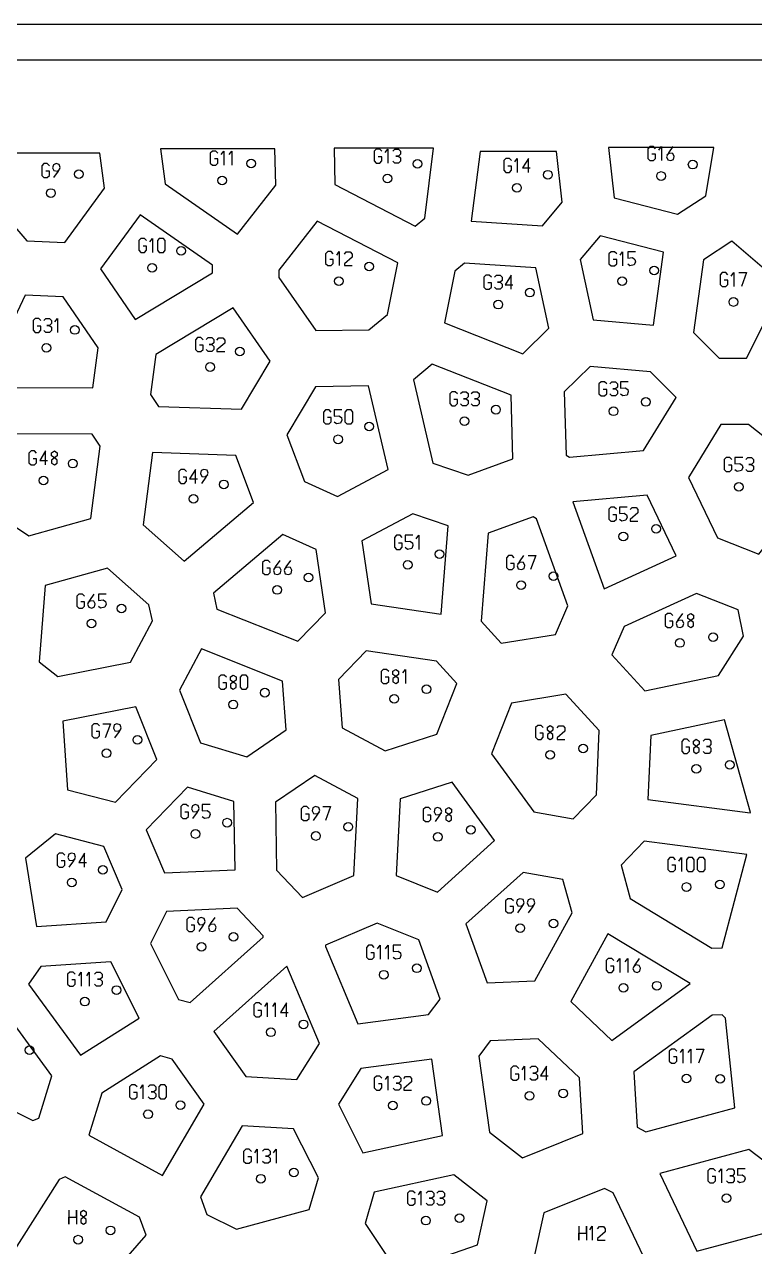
# Model space of a CAD drawing. Extents: x -13 to 2451, y -13 to 1232.
# Drawn here: x 1931.5 to 2192, y 795.8 to 1231.9 of the extents above; entities that cross this region are included whole.
import ezdxf

# ---------------------------------------------------------------- set-up
doc = ezdxf.new("R2010")
doc.units = 0
for name, color, linetype in [('BOARDCUT', 7, 'CONTINUOUS'), ('OUTLINES', 7, 'CONTINUOUS'), ('PINHOLES', 7, 'CONTINUOUS'), ('STOCK', 7, 'CONTINUOUS')]:
    doc.layers.add(name, color=color, linetype=linetype)

msp = doc.modelspace()

# ---------------------------------------------------------------- linework, layer by layer
at = {"layer": 'BOARDCUT'}
msp.add_lwpolyline([(0, 0), (2438.4, 0), (2438.4, 1219.2), (0, 1219.2)], close=True, dxfattribs=at)
at = {"layer": 'OUTLINES'}
for points in [[(2020.911, 1187.534), (1980.019, 1187.534), (1981.686, 1175), (2007.476, 1157.029), (2021.155, 1174.492), (2020.911, 1187.534)], [(2077.498, 1187.756), (2041.963, 1187.756), (2042.206, 1174.759), (2070.898, 1159.928), (2074.334, 1162.829), (2077.498, 1187.756)], [(2116.348, 1160.027), (2123.394, 1168.494), (2121.398, 1186.549), (2094.083, 1186.549), (2090.925, 1161.67), (2116.348, 1160.027)], [(2174.612, 1170.729), (2177.469, 1188.027), (2139.92, 1188.027), (2141.911, 1170.025), (2164.471, 1164.183), (2174.612, 1170.729)], [(1960.031, 1173.421), (1958.358, 1186.002), (1926.692, 1186.002), (1923.141, 1165.535), (1932.399, 1154.699), (1945.951, 1154.095), (1960.031, 1173.421)], [(1971.061, 1126.63), (1998.638, 1143.257), (1998.666, 1145.953), (1972.779, 1163.992), (1958.699, 1144.666), (1971.061, 1126.63)], [(2035.984, 1161.726), (2022.306, 1144.263), (2022.278, 1141.576), (2035.484, 1122.643), (2054.349, 1122.91), (2061.062, 1128.416), (2064.773, 1146.844), (2035.984, 1161.726)], [(2159.509, 1150.652), (2136.887, 1156.511), (2129.843, 1148.045), (2134.429, 1126.503), (2155.929, 1124.583), (2159.509, 1150.652)], [(2202.204, 1138.913), (2183.932, 1154.511), (2173.782, 1147.958), (2170.209, 1121.936), (2179.341, 1112.797), (2189.101, 1112.846), (2202.204, 1138.913)], [(2113.994, 1145.079), (2088.5, 1146.727), (2085.062, 1143.824), (2081.36, 1125.442), (2109.387, 1114.395), (2118.593, 1123.474), (2113.994, 1145.079)], [(1955.918, 1102.231), (1957.809, 1116.534), (1945.395, 1134.646), (1931.785, 1135.252), (1919.545, 1109.448), (1923.881, 1102.357), (1955.918, 1102.231)], [(2019.237, 1111.741), (2005.962, 1130.773), (1978.347, 1114.124), (1976.462, 1099.862), (1979.379, 1095.617), (2008.981, 1094.591), (2019.237, 1111.741)], [(2076.987, 1110.65), (2070.267, 1105.139), (2077.237, 1075.388), (2089.795, 1071.099), (2105.777, 1076.883), (2105.115, 1099.563), (2076.987, 1110.65)], [(2124.094, 1100.783), (2124.753, 1078.18), (2125.958, 1077.493), (2152.416, 1079.822), (2164.045, 1098.754), (2154.869, 1107.938), (2133.301, 1109.864), (2124.094, 1100.783)], [(2061.288, 1073.044), (2054.295, 1102.893), (2035.348, 1102.625), (2025.1, 1085.489), (2031.386, 1068.749), (2043.204, 1063.443), (2061.288, 1073.044)], [(2178.755, 1048.7), (2193.558, 1042.923), (2200.779, 1052.052), (2198.435, 1082.386), (2189.818, 1089.142), (2180.02, 1089.094), (2168.402, 1070.182), (2178.755, 1048.7)], [(1916.523, 1060.527), (1933.05, 1049.457), (1955.221, 1055.576), (1958.578, 1081.433), (1955.64, 1085.708), (1923.474, 1085.834), (1916.523, 1060.527)], [(1973.895, 1053.325), (1988.513, 1040.338), (2013.272, 1061.255), (2006.957, 1078.073), (1977.242, 1079.103), (1973.895, 1053.325)], [(2164.066, 1042.326), (2153.676, 1063.886), (2127.149, 1061.55), (2138.368, 1030.567), (2164.066, 1042.326)], [(2082.683, 1052.963), (2070.062, 1057.274), (2051.946, 1047.656), (2055.191, 1025.161), (2080.175, 1021.468), (2082.683, 1052.963)], [(2112.975, 1056.163), (2096.951, 1050.365), (2094.449, 1018.946), (2101.654, 1011.073), (2121.032, 1014.254), (2125.444, 1024.383), (2114.187, 1055.472), (2112.975, 1056.163)], [(1998.955, 1028.948), (2000.193, 1023.263), (2029.033, 1011.785), (2038.874, 1021.967), (2035.616, 1044.547), (2023.733, 1049.882), (1998.955, 1028.948)], [(1969.38, 1004.391), (1977.153, 1019.079), (1975.907, 1024.8), (1961.188, 1037.876), (1938.931, 1031.734), (1936.8, 1004.486), (1943.397, 999.245), (1969.38, 1004.391)], [(2186.134, 1023.034), (2171.258, 1028.839), (2145.526, 1017.066), (2141.123, 1006.958), (2152.913, 994.105), (2179.159, 999.599), (2188.066, 1013.66), (2186.134, 1023.034)], [(1994.662, 1009.053), (1986.898, 994.383), (1994.358, 975.594), (2010.847, 970.571), (2024.951, 980.151), (2023.641, 997.52), (1994.662, 1009.053)], [(2078.661, 978.649), (2085.805, 996.753), (2078.553, 1004.677), (2053.47, 1008.384), (2043.627, 998.2), (2044.931, 980.911), (2060.184, 972.758), (2078.661, 978.649)], [(2136.592, 979.992), (2124.731, 992.922), (2105.279, 989.728), (2098.153, 971.67), (2113.24, 950.938), (2127.321, 948.42), (2135.567, 957.006), (2136.592, 979.992)], [(1971.28, 988.446), (1945.204, 983.282), (1946.93, 958.803), (1964.023, 954.341), (1978.776, 969.565), (1971.28, 988.446)], [(2154.954, 978.201), (2153.933, 955.304), (2190.433, 950.582), (2190.511, 950.65), (2181.258, 983.707), (2154.954, 978.201)], [(2030.674, 920.377), (2049.052, 928.245), (2050.512, 955.743), (2035.165, 963.946), (2021.039, 954.351), (2021.491, 930.09), (2030.674, 920.377)], [(2006.682, 930.29), (2006.228, 954.64), (1989.653, 959.689), (1974.893, 944.459), (1981.467, 929.119), (2006.682, 930.29)], [(2099.282, 940.646), (2084.113, 961.491), (2065.583, 955.583), (2064.127, 928.175), (2078.838, 922.236), (2099.282, 940.646)], [(1942.636, 943.068), (1931.947, 934.343), (1935.804, 910.075), (1960.716, 911.722), (1966.432, 923.162), (1959.824, 938.581), (1942.636, 943.068)], [(2180.418, 902.444), (2189.252, 935.703), (2152.629, 940.44), (2144.387, 931.858), (2147.598, 919.992), (2176.768, 902.342), (2180.418, 902.444)], [(2123.655, 926.799), (2109.495, 929.332), (2089.047, 910.919), (2096.64, 889.951), (2113.592, 890.656), (2126.885, 914.86), (2123.655, 926.799)], [(2016.635, 906.253), (2016.726, 906.735), (2007.474, 916.519), (1982.166, 915.345), (1976.459, 903.922), (1986.495, 884.022), (1990.626, 882.881), (2016.635, 906.253)], [(2075.707, 878.611), (2079.833, 884.134), (2072.196, 905.225), (2057.396, 911.2), (2038.967, 903.31), (2038.878, 902.83), (2050.485, 875.308), (2075.707, 878.611)], [(2141.054, 869.398), (2168.977, 889.71), (2139.676, 907.438), (2126.404, 883.273), (2141.054, 869.398)], [(1962.343, 897.353), (1937.326, 895.699), (1932.977, 889.419), (1951.575, 864.048), (1972.437, 877.34), (1962.343, 897.353)], [(2036.746, 868.231), (2025.079, 895.895), (1999.056, 872.511), (2010.455, 856.531), (2028.691, 855.469), (2036.746, 868.231)], [(1934.504, 840.735), (1936.595, 841.65), (1941.282, 856.679), (1922.59, 882.178), (1907.436, 876.59), (1903.461, 856.347), (1934.504, 840.735)], [(2181.684, 877.334), (2180.491, 878.533), (2176.824, 878.431), (2148.895, 858.114), (2150.163, 838.363), (2153.245, 836.759), (2184.971, 845.321), (2181.684, 877.334)], [(2097.428, 836.678), (2109.216, 827.483), (2130.776, 836.151), (2129.501, 856.016), (2114.763, 869.975), (2097.737, 869.267), (2093.617, 863.752), (2097.428, 836.678)], [(1959.133, 850.525), (1954.461, 835.543), (1980.746, 821.222), (1995.677, 846.598), (1984.198, 862.692), (1980.035, 863.842), (1959.133, 850.525)], [(2052.307, 829.21), (2080.712, 835.424), (2076.881, 862.634), (2051.57, 859.319), (2043.527, 846.578), (2052.307, 829.21)], [(2033.143, 809.029), (2036.382, 820.297), (2027.539, 837.791), (2009.2, 838.858), (1994.29, 813.519), (1996.647, 807.233), (2007.211, 801.985), (2033.143, 809.029)], [(2199.031, 801.566), (2203.454, 820.223), (2189.952, 830.482), (2158.164, 821.904), (2171.375, 794.169), (2199.031, 801.566)], [(1972.552, 806.274), (1946.058, 820.709), (1943.957, 819.789), (1925.727, 791.132), (1954.146, 776.015), (1974.931, 799.929), (1972.552, 806.274)], [(2093.156, 796.462), (2096.646, 812.184), (2084.766, 821.451), (2056.28, 815.219), (2053.056, 804.001), (2064.709, 786.566), (2093.156, 796.462)], [(2141.561, 814.93), (2138.453, 816.547), (2116.84, 807.858), (2113.368, 792.221), (2124.262, 773.518), (2148.218, 771.628), (2154.855, 787.02), (2141.561, 814.93)]]:
    msp.add_lwpolyline(points, close=True, dxfattribs=at)
at = {"layer": 'PINHOLES'}
for centre in [(2012.39, 1182.25), (2071.783, 1182.186), (2169.928, 1181.889), (1950.909, 1178.479), (2002.03, 1176.194), (2061, 1176.922), (2118.303, 1178.281), (2158.64, 1177.818), (1940.981, 1171.739), (2107.244, 1173.622), (1987.391, 1151.147), (2054.52, 1145.506), (1977.047, 1145.064), (2156.173, 1144.084), (2043.696, 1140.324), (2144.791, 1140.28), (2111.799, 1136.203), (2184.446, 1132.861), (2100.588, 1131.923), (1949.501, 1122.874), (1939.334, 1116.499), (2008.386, 1115.191), (1997.735, 1109.664), (2099.754, 1094.44), (2141.726, 1093.851), (2153.25, 1097.199), (2088.472, 1090.35), (2054.5, 1088.438), (2043.411, 1083.851), (1948.735, 1075.196), (1938.343, 1069.196), (2002.681, 1067.774), (2186.398, 1066.889), (1991.831, 1062.647), (2156.864, 1051.939), (2145.19, 1049.158), (2079.633, 1042.896), (2068.249, 1039.102), (2032.864, 1034.538), (2120.276, 1035.023), (2021.709, 1030.115), (2108.703, 1031.848), (1966.172, 1023.458), (1955.42, 1018.13), (2165.383, 1011.187), (2177.201, 1013.268), (2017.258, 993.456), (2074.977, 994.657), (2006.041, 989.191), (2063.472, 991.246), (1971.811, 976.614), (1960.81, 971.82), (2119.106, 971.276), (2130.891, 973.534), (2183.152, 967.705), (2171.234, 966.306), (2003.802, 947.065), (2047.067, 945.61), (1992.502, 943.028), (2035.528, 942.313), (2079.034, 941.978), (2090.759, 944.532), (1959.488, 930.268), (1948.393, 925.696), (2167.687, 924.11), (2179.653, 925.014), (2120.306, 911.07), (2006.121, 906.332), (2108.421, 909.412), (1994.674, 902.729), (2059.705, 892.815), (2071.484, 895.111), (2145.212, 888.14), (2157.188, 888.898), (1964.336, 887.338), (1953.07, 883.206), (2031.124, 875.095), (2019.46, 872.278), (1933.356, 865.873), (2167.726, 855.757), (2179.725, 855.634), (2111.754, 849.628), (2123.724, 850.474), (1987.146, 846.297), (2062.979, 846.145), (2074.87, 847.756), (1975.606, 843.007), (2015.881, 820.02), (2027.668, 822.271), (2181.981, 813.059), (2086.745, 805.938), (1962.2, 801.594), (2074.777, 805.062), (1950.67, 798.267)]:
    msp.add_circle(centre, 1.55, dxfattribs=at)
at = {"layer": 'STOCK'}
msp.add_lwpolyline([(-12.7, -12.7), (2451.1, -12.7), (2451.1, 1231.9), (-12.7, 1231.9)], close=True, dxfattribs=at)
at = {"layer": 'TEXT'}
for points in [[(2000.555, 1185.944), (1999.805, 1186.694), (1998.555, 1186.694), (1997.805, 1185.944), (1997.805, 1182.444), (1998.555, 1181.694), (1999.805, 1181.694), (2000.555, 1182.444), (2000.555, 1183.944), (1999.305, 1183.944)], [(2001.755, 1185.444), (2002.655, 1186.694), (2002.655, 1181.694)], [(2004.605, 1185.444), (2005.505, 1186.694), (2005.505, 1181.694)], [(2059.025, 1186.672), (2058.275, 1187.422), (2057.025, 1187.422), (2056.275, 1186.672), (2056.275, 1183.172), (2057.025, 1182.422), (2058.275, 1182.422), (2059.025, 1183.172), (2059.025, 1184.672), (2057.775, 1184.672)], [(2060.225, 1186.172), (2061.125, 1187.422), (2061.125, 1182.422)], [(2062.975, 1186.722), (2063.675, 1187.422), (2065.025, 1187.422), (2065.725, 1186.722), (2065.725, 1185.572), (2065.025, 1184.922), (2064.075, 1184.922), (2065.025, 1184.922), (2065.725, 1184.272), (2065.725, 1183.122), (2065.025, 1182.422), (2063.675, 1182.422), (2062.975, 1183.122)], [(2156.665, 1187.568), (2155.915, 1188.318), (2154.665, 1188.318), (2153.915, 1187.568), (2153.915, 1184.068), (2154.665, 1183.318), (2155.915, 1183.318), (2156.665, 1184.068), (2156.665, 1185.568), (2155.415, 1185.568)], [(2157.865, 1187.068), (2158.765, 1188.318), (2158.765, 1183.318)], [(2162.865, 1188.318), (2161.265, 1186.068), (2160.615, 1184.718), (2161.015, 1183.618), (2162.115, 1183.318), (2163.065, 1183.718), (2163.365, 1184.818), (2162.865, 1185.818), (2161.615, 1185.968), (2160.765, 1185.218)], [(1940.431, 1181.489), (1939.681, 1182.239), (1938.431, 1182.239), (1937.681, 1181.489), (1937.681, 1177.989), (1938.431, 1177.239), (1939.681, 1177.239), (1940.431, 1177.989), (1940.431, 1179.489), (1939.181, 1179.489)], [(1942.031, 1177.239), (1943.631, 1179.489), (1944.281, 1180.839), (1943.881, 1181.939), (1942.781, 1182.239), (1941.831, 1181.839), (1941.531, 1180.739), (1942.031, 1179.739), (1943.281, 1179.589), (1944.131, 1180.339)], [(2105.269, 1183.372), (2104.519, 1184.122), (2103.269, 1184.122), (2102.519, 1183.372), (2102.519, 1179.872), (2103.269, 1179.122), (2104.519, 1179.122), (2105.269, 1179.872), (2105.269, 1181.372), (2104.019, 1181.372)], [(2106.469, 1182.872), (2107.369, 1184.122), (2107.369, 1179.122)], [(2111.319, 1179.122), (2111.319, 1184.122), (2109.219, 1180.722), (2111.969, 1180.722)], [(1975.072, 1154.814), (1974.322, 1155.564), (1973.072, 1155.564), (1972.322, 1154.814), (1972.322, 1151.314), (1973.072, 1150.564), (1974.322, 1150.564), (1975.072, 1151.314), (1975.072, 1152.814), (1973.822, 1152.814)], [(1976.272, 1154.314), (1977.172, 1155.564), (1977.172, 1150.564)], [(2041.721, 1150.074), (2040.971, 1150.824), (2039.721, 1150.824), (2038.971, 1150.074), (2038.971, 1146.574), (2039.721, 1145.824), (2040.971, 1145.824), (2041.721, 1146.574), (2041.721, 1148.074), (2040.471, 1148.074)], [(2042.921, 1149.574), (2043.821, 1150.824), (2043.821, 1145.824)], [(2045.671, 1149.924), (2046.321, 1150.724), (2047.771, 1150.724), (2048.421, 1149.924), (2048.421, 1148.824), (2045.671, 1146.424), (2045.671, 1145.824), (2048.421, 1145.824)], [(2142.816, 1150.03), (2142.066, 1150.78), (2140.816, 1150.78), (2140.066, 1150.03), (2140.066, 1146.53), (2140.816, 1145.78), (2142.066, 1145.78), (2142.816, 1146.53), (2142.816, 1148.03), (2141.566, 1148.03)], [(2144.016, 1149.53), (2144.916, 1150.78), (2144.916, 1145.78)], [(2149.516, 1150.78), (2146.766, 1150.78), (2146.766, 1148.53), (2148.466, 1148.68), (2149.316, 1148.08), (2149.516, 1147.18), (2149.066, 1146.08), (2147.566, 1145.78), (2146.766, 1146.38)], [(2182.471, 1142.611), (2181.721, 1143.361), (2180.471, 1143.361), (2179.721, 1142.611), (2179.721, 1139.111), (2180.471, 1138.361), (2181.721, 1138.361), (2182.471, 1139.111), (2182.471, 1140.611), (2181.221, 1140.611)], [(2183.671, 1142.111), (2184.571, 1143.361), (2184.571, 1138.361)], [(2186.421, 1143.361), (2189.171, 1143.361), (2187.321, 1138.361)], [(2098.113, 1141.673), (2097.363, 1142.423), (2096.113, 1142.423), (2095.363, 1141.673), (2095.363, 1138.173), (2096.113, 1137.423), (2097.363, 1137.423), (2098.113, 1138.173), (2098.113, 1139.673), (2096.863, 1139.673)], [(2099.213, 1141.723), (2099.913, 1142.423), (2101.263, 1142.423), (2101.963, 1141.723), (2101.963, 1140.573), (2101.263, 1139.923), (2100.313, 1139.923), (2101.263, 1139.923), (2101.963, 1139.273), (2101.963, 1138.123), (2101.263, 1137.423), (2099.913, 1137.423), (2099.213, 1138.123)], [(2105.163, 1137.423), (2105.163, 1142.423), (2103.063, 1139.023), (2105.813, 1139.023)], [(1937.359, 1126.249), (1936.609, 1126.999), (1935.359, 1126.999), (1934.609, 1126.249), (1934.609, 1122.749), (1935.359, 1121.999), (1936.609, 1121.999), (1937.359, 1122.749), (1937.359, 1124.249), (1936.109, 1124.249)], [(1938.459, 1126.299), (1939.159, 1126.999), (1940.509, 1126.999), (1941.209, 1126.299), (1941.209, 1125.149), (1940.509, 1124.499), (1939.559, 1124.499), (1940.509, 1124.499), (1941.209, 1123.849), (1941.209, 1122.699), (1940.509, 1121.999), (1939.159, 1121.999), (1938.459, 1122.699)], [(1942.409, 1125.749), (1943.309, 1126.999), (1943.309, 1121.999)], [(1995.26, 1119.414), (1994.51, 1120.164), (1993.26, 1120.164), (1992.51, 1119.414), (1992.51, 1115.914), (1993.26, 1115.164), (1994.51, 1115.164), (1995.26, 1115.914), (1995.26, 1117.414), (1994.01, 1117.414)], [(1996.36, 1119.464), (1997.06, 1120.164), (1998.41, 1120.164), (1999.11, 1119.464), (1999.11, 1118.314), (1998.41, 1117.664), (1997.46, 1117.664), (1998.41, 1117.664), (1999.11, 1117.014), (1999.11, 1115.864), (1998.41, 1115.164), (1997.06, 1115.164), (1996.36, 1115.864)], [(2000.21, 1119.264), (2000.86, 1120.064), (2002.31, 1120.064), (2002.96, 1119.264), (2002.96, 1118.164), (2000.21, 1115.764), (2000.21, 1115.164), (2002.96, 1115.164)], [(2139.251, 1103.601), (2138.501, 1104.351), (2137.251, 1104.351), (2136.501, 1103.601), (2136.501, 1100.101), (2137.251, 1099.351), (2138.501, 1099.351), (2139.251, 1100.101), (2139.251, 1101.601), (2138.001, 1101.601)], [(2140.351, 1103.651), (2141.051, 1104.351), (2142.401, 1104.351), (2143.101, 1103.651), (2143.101, 1102.501), (2142.401, 1101.851), (2141.451, 1101.851), (2142.401, 1101.851), (2143.101, 1101.201), (2143.101, 1100.051), (2142.401, 1099.351), (2141.051, 1099.351), (2140.351, 1100.051)], [(2146.951, 1104.351), (2144.201, 1104.351), (2144.201, 1102.101), (2145.901, 1102.251), (2146.751, 1101.651), (2146.951, 1100.751), (2146.501, 1099.651), (2145.001, 1099.351), (2144.201, 1099.951)], [(2085.997, 1100.1), (2085.247, 1100.85), (2083.997, 1100.85), (2083.247, 1100.1), (2083.247, 1096.6), (2083.997, 1095.85), (2085.247, 1095.85), (2085.997, 1096.6), (2085.997, 1098.1), (2084.747, 1098.1)], [(2087.097, 1100.15), (2087.797, 1100.85), (2089.147, 1100.85), (2089.847, 1100.15), (2089.847, 1099), (2089.147, 1098.35), (2088.197, 1098.35), (2089.147, 1098.35), (2089.847, 1097.7), (2089.847, 1096.55), (2089.147, 1095.85), (2087.797, 1095.85), (2087.097, 1096.55)], [(2090.947, 1100.15), (2091.647, 1100.85), (2092.997, 1100.85), (2093.697, 1100.15), (2093.697, 1099), (2092.997, 1098.35), (2092.047, 1098.35), (2092.997, 1098.35), (2093.697, 1097.7), (2093.697, 1096.55), (2092.997, 1095.85), (2091.647, 1095.85), (2090.947, 1096.55)], [(2040.936, 1093.601), (2040.186, 1094.351), (2038.936, 1094.351), (2038.186, 1093.601), (2038.186, 1090.101), (2038.936, 1089.351), (2040.186, 1089.351), (2040.936, 1090.101), (2040.936, 1091.601), (2039.686, 1091.601)], [(2044.786, 1094.351), (2042.036, 1094.351), (2042.036, 1092.101), (2043.736, 1092.251), (2044.586, 1091.651), (2044.786, 1090.751), (2044.336, 1089.651), (2042.836, 1089.351), (2042.036, 1089.951)], [(1935.868, 1078.946), (1935.118, 1079.696), (1933.868, 1079.696), (1933.118, 1078.946), (1933.118, 1075.446), (1933.868, 1074.696), (1935.118, 1074.696), (1935.868, 1075.446), (1935.868, 1076.946), (1934.618, 1076.946)], [(1939.068, 1074.696), (1939.068, 1079.696), (1936.968, 1076.296), (1939.718, 1076.296)], [(2183.923, 1076.639), (2183.173, 1077.389), (2181.923, 1077.389), (2181.173, 1076.639), (2181.173, 1073.139), (2181.923, 1072.389), (2183.173, 1072.389), (2183.923, 1073.139), (2183.923, 1074.639), (2182.673, 1074.639)], [(2187.773, 1077.389), (2185.023, 1077.389), (2185.023, 1075.139), (2186.723, 1075.289), (2187.573, 1074.689), (2187.773, 1073.789), (2187.323, 1072.689), (2185.823, 1072.389), (2185.023, 1072.989)], [(2188.873, 1076.689), (2189.573, 1077.389), (2190.923, 1077.389), (2191.623, 1076.689), (2191.623, 1075.539), (2190.923, 1074.889), (2189.973, 1074.889), (2190.923, 1074.889), (2191.623, 1074.239), (2191.623, 1073.089), (2190.923, 1072.389), (2189.573, 1072.389), (2188.873, 1073.089)], [(1989.356, 1072.397), (1988.606, 1073.147), (1987.356, 1073.147), (1986.606, 1072.397), (1986.606, 1068.897), (1987.356, 1068.147), (1988.606, 1068.147), (1989.356, 1068.897), (1989.356, 1070.397), (1988.106, 1070.397)], [(1992.556, 1068.147), (1992.556, 1073.147), (1990.456, 1069.747), (1993.206, 1069.747)], [(1994.806, 1068.147), (1996.406, 1070.397), (1997.056, 1071.747), (1996.656, 1072.847), (1995.556, 1073.147), (1994.606, 1072.747), (1994.306, 1071.647), (1994.806, 1070.647), (1996.056, 1070.497), (1996.906, 1071.247)], [(2142.715, 1058.908), (2141.965, 1059.658), (2140.715, 1059.658), (2139.965, 1058.908), (2139.965, 1055.408), (2140.715, 1054.658), (2141.965, 1054.658), (2142.715, 1055.408), (2142.715, 1056.908), (2141.465, 1056.908)], [(2146.565, 1059.658), (2143.815, 1059.658), (2143.815, 1057.408), (2145.515, 1057.558), (2146.365, 1056.958), (2146.565, 1056.058), (2146.115, 1054.958), (2144.615, 1054.658), (2143.815, 1055.258)], [(2147.665, 1058.758), (2148.315, 1059.558), (2149.765, 1059.558), (2150.415, 1058.758), (2150.415, 1057.658), (2147.665, 1055.258), (2147.665, 1054.658), (2150.415, 1054.658)], [(2066.274, 1048.852), (2065.524, 1049.602), (2064.274, 1049.602), (2063.524, 1048.852), (2063.524, 1045.352), (2064.274, 1044.602), (2065.524, 1044.602), (2066.274, 1045.352), (2066.274, 1046.852), (2065.024, 1046.852)], [(2070.124, 1049.602), (2067.374, 1049.602), (2067.374, 1047.352), (2069.074, 1047.502), (2069.924, 1046.902), (2070.124, 1046.002), (2069.674, 1044.902), (2068.174, 1044.602), (2067.374, 1045.202)], [(2071.324, 1048.352), (2072.224, 1049.602), (2072.224, 1044.602)], [(2106.228, 1041.598), (2105.478, 1042.348), (2104.228, 1042.348), (2103.478, 1041.598), (2103.478, 1038.098), (2104.228, 1037.348), (2105.478, 1037.348), (2106.228, 1038.098), (2106.228, 1039.598), (2104.978, 1039.598)], [(2109.578, 1042.348), (2107.978, 1040.098), (2107.328, 1038.748), (2107.728, 1037.648), (2108.828, 1037.348), (2109.778, 1037.748), (2110.078, 1038.848), (2109.578, 1039.848), (2108.328, 1039.998), (2107.478, 1039.248)], [(2111.178, 1042.348), (2113.928, 1042.348), (2112.078, 1037.348)], [(2019.234, 1039.865), (2018.484, 1040.615), (2017.234, 1040.615), (2016.484, 1039.865), (2016.484, 1036.365), (2017.234, 1035.615), (2018.484, 1035.615), (2019.234, 1036.365), (2019.234, 1037.865), (2017.984, 1037.865)], [(2022.584, 1040.615), (2020.984, 1038.365), (2020.334, 1037.015), (2020.734, 1035.915), (2021.834, 1035.615), (2022.784, 1036.015), (2023.084, 1037.115), (2022.584, 1038.115), (2021.334, 1038.265), (2020.484, 1037.515)], [(2026.434, 1040.615), (2024.834, 1038.365), (2024.184, 1037.015), (2024.584, 1035.915), (2025.684, 1035.615), (2026.634, 1036.015), (2026.934, 1037.115), (2026.434, 1038.115), (2025.184, 1038.265), (2024.334, 1037.515)], [(1952.945, 1027.88), (1952.195, 1028.63), (1950.945, 1028.63), (1950.195, 1027.88), (1950.195, 1024.38), (1950.945, 1023.63), (1952.195, 1023.63), (1952.945, 1024.38), (1952.945, 1025.88), (1951.695, 1025.88)], [(1956.295, 1028.63), (1954.695, 1026.38), (1954.045, 1025.03), (1954.445, 1023.93), (1955.545, 1023.63), (1956.495, 1024.03), (1956.795, 1025.13), (1956.295, 1026.13), (1955.045, 1026.28), (1954.195, 1025.53)], [(1960.645, 1028.63), (1957.895, 1028.63), (1957.895, 1026.38), (1959.595, 1026.53), (1960.445, 1025.93), (1960.645, 1025.03), (1960.195, 1023.93), (1958.695, 1023.63), (1957.895, 1024.23)], [(2162.908, 1020.937), (2162.158, 1021.687), (2160.908, 1021.687), (2160.158, 1020.937), (2160.158, 1017.437), (2160.908, 1016.687), (2162.158, 1016.687), (2162.908, 1017.437), (2162.908, 1018.937), (2161.658, 1018.937)], [(2166.258, 1021.687), (2164.658, 1019.437), (2164.008, 1018.087), (2164.408, 1016.987), (2165.508, 1016.687), (2166.458, 1017.087), (2166.758, 1018.187), (2166.258, 1019.187), (2165.008, 1019.337), (2164.158, 1018.587)], [(2003.566, 998.941), (2002.816, 999.691), (2001.566, 999.691), (2000.816, 998.941), (2000.816, 995.441), (2001.566, 994.691), (2002.816, 994.691), (2003.566, 995.441), (2003.566, 996.941), (2002.316, 996.941)], [(2061.497, 1000.996), (2060.747, 1001.746), (2059.497, 1001.746), (2058.747, 1000.996), (2058.747, 997.496), (2059.497, 996.746), (2060.747, 996.746), (2061.497, 997.496), (2061.497, 998.996), (2060.247, 998.996)], [(2066.547, 1000.496), (2067.447, 1001.746), (2067.447, 996.746)], [(1958.335, 981.57), (1957.585, 982.32), (1956.335, 982.32), (1955.585, 981.57), (1955.585, 978.07), (1956.335, 977.32), (1957.585, 977.32), (1958.335, 978.07), (1958.335, 979.57), (1957.085, 979.57)], [(1959.435, 982.32), (1962.185, 982.32), (1960.335, 977.32)], [(1963.785, 977.32), (1965.385, 979.57), (1966.035, 980.92), (1965.635, 982.02), (1964.535, 982.32), (1963.585, 981.92), (1963.285, 980.82), (1963.785, 979.82), (1965.035, 979.67), (1965.885, 980.42)], [(2116.631, 981.026), (2115.881, 981.776), (2114.631, 981.776), (2113.881, 981.026), (2113.881, 977.526), (2114.631, 976.776), (2115.881, 976.776), (2116.631, 977.526), (2116.631, 979.026), (2115.381, 979.026)], [(2121.581, 980.876), (2122.231, 981.676), (2123.681, 981.676), (2124.331, 980.876), (2124.331, 979.776), (2121.581, 977.376), (2121.581, 976.776), (2124.331, 976.776)], [(2168.759, 976.056), (2168.009, 976.806), (2166.759, 976.806), (2166.009, 976.056), (2166.009, 972.556), (2166.759, 971.806), (2168.009, 971.806), (2168.759, 972.556), (2168.759, 974.056), (2167.509, 974.056)], [(2173.709, 976.106), (2174.409, 976.806), (2175.759, 976.806), (2176.459, 976.106), (2176.459, 974.956), (2175.759, 974.306), (2174.809, 974.306), (2175.759, 974.306), (2176.459, 973.656), (2176.459, 972.506), (2175.759, 971.806), (2174.409, 971.806), (2173.709, 972.506)], [(1990.027, 952.778), (1989.277, 953.528), (1988.027, 953.528), (1987.277, 952.778), (1987.277, 949.278), (1988.027, 948.528), (1989.277, 948.528), (1990.027, 949.278), (1990.027, 950.778), (1988.777, 950.778)], [(1991.627, 948.528), (1993.227, 950.778), (1993.877, 952.128), (1993.477, 953.228), (1992.377, 953.528), (1991.427, 953.128), (1991.127, 952.028), (1991.627, 951.028), (1992.877, 950.878), (1993.727, 951.628)], [(1997.727, 953.528), (1994.977, 953.528), (1994.977, 951.278), (1996.677, 951.428), (1997.527, 950.828), (1997.727, 949.928), (1997.277, 948.828), (1995.777, 948.528), (1994.977, 949.128)], [(2033.053, 952.063), (2032.303, 952.813), (2031.053, 952.813), (2030.303, 952.063), (2030.303, 948.563), (2031.053, 947.813), (2032.303, 947.813), (2033.053, 948.563), (2033.053, 950.063), (2031.803, 950.063)], [(2034.653, 947.813), (2036.253, 950.063), (2036.903, 951.413), (2036.503, 952.513), (2035.403, 952.813), (2034.453, 952.413), (2034.153, 951.313), (2034.653, 950.313), (2035.903, 950.163), (2036.753, 950.913)], [(2038.003, 952.813), (2040.753, 952.813), (2038.903, 947.813)], [(2076.559, 951.728), (2075.809, 952.478), (2074.559, 952.478), (2073.809, 951.728), (2073.809, 948.228), (2074.559, 947.478), (2075.809, 947.478), (2076.559, 948.228), (2076.559, 949.728), (2075.309, 949.728)], [(2078.159, 947.478), (2079.759, 949.728), (2080.409, 951.078), (2080.009, 952.178), (2078.909, 952.478), (2077.959, 952.078), (2077.659, 950.978), (2078.159, 949.978), (2079.409, 949.828), (2080.259, 950.578)], [(1945.918, 935.446), (1945.168, 936.196), (1943.918, 936.196), (1943.168, 935.446), (1943.168, 931.946), (1943.918, 931.196), (1945.168, 931.196), (1945.918, 931.946), (1945.918, 933.446), (1944.668, 933.446)], [(1947.518, 931.196), (1949.118, 933.446), (1949.768, 934.796), (1949.368, 935.896), (1948.268, 936.196), (1947.318, 935.796), (1947.018, 934.696), (1947.518, 933.696), (1948.768, 933.546), (1949.618, 934.296)], [(1952.968, 931.196), (1952.968, 936.196), (1950.868, 932.796), (1953.618, 932.796)], [(2163.787, 933.86), (2163.037, 934.61), (2161.787, 934.61), (2161.037, 933.86), (2161.037, 930.36), (2161.787, 929.61), (2163.037, 929.61), (2163.787, 930.36), (2163.787, 931.86), (2162.537, 931.86)], [(2164.987, 933.36), (2165.887, 934.61), (2165.887, 929.61)], [(2105.946, 919.162), (2105.196, 919.912), (2103.946, 919.912), (2103.196, 919.162), (2103.196, 915.662), (2103.946, 914.912), (2105.196, 914.912), (2105.946, 915.662), (2105.946, 917.162), (2104.696, 917.162)], [(2107.546, 914.912), (2109.146, 917.162), (2109.796, 918.512), (2109.396, 919.612), (2108.296, 919.912), (2107.346, 919.512), (2107.046, 918.412), (2107.546, 917.412), (2108.796, 917.262), (2109.646, 918.012)], [(2111.396, 914.912), (2112.996, 917.162), (2113.646, 918.512), (2113.246, 919.612), (2112.146, 919.912), (2111.196, 919.512), (2110.896, 918.412), (2111.396, 917.412), (2112.646, 917.262), (2113.496, 918.012)], [(1992.199, 912.479), (1991.449, 913.229), (1990.199, 913.229), (1989.449, 912.479), (1989.449, 908.979), (1990.199, 908.229), (1991.449, 908.229), (1992.199, 908.979), (1992.199, 910.479), (1990.949, 910.479)], [(1993.799, 908.229), (1995.399, 910.479), (1996.049, 911.829), (1995.649, 912.929), (1994.549, 913.229), (1993.599, 912.829), (1993.299, 911.729), (1993.799, 910.729), (1995.049, 910.579), (1995.899, 911.329)], [(1999.399, 913.229), (1997.799, 910.979), (1997.149, 909.629), (1997.549, 908.529), (1998.649, 908.229), (1999.599, 908.629), (1999.899, 909.729), (1999.399, 910.729), (1998.149, 910.879), (1997.299, 910.129)], [(2056.305, 902.565), (2055.555, 903.315), (2054.305, 903.315), (2053.555, 902.565), (2053.555, 899.065), (2054.305, 898.315), (2055.555, 898.315), (2056.305, 899.065), (2056.305, 900.565), (2055.055, 900.565)], [(2057.505, 902.065), (2058.405, 903.315), (2058.405, 898.315)], [(2060.355, 902.065), (2061.255, 903.315), (2061.255, 898.315)], [(2065.855, 903.315), (2063.105, 903.315), (2063.105, 901.065), (2064.805, 901.215), (2065.655, 900.615), (2065.855, 899.715), (2065.405, 898.615), (2063.905, 898.315), (2063.105, 898.915)], [(2141.812, 897.89), (2141.062, 898.64), (2139.812, 898.64), (2139.062, 897.89), (2139.062, 894.39), (2139.812, 893.64), (2141.062, 893.64), (2141.812, 894.39), (2141.812, 895.89), (2140.562, 895.89)], [(2143.012, 897.39), (2143.912, 898.64), (2143.912, 893.64)], [(2145.862, 897.39), (2146.762, 898.64), (2146.762, 893.64)], [(2150.862, 898.64), (2149.262, 896.39), (2148.612, 895.04), (2149.012, 893.94), (2150.112, 893.64), (2151.062, 894.04), (2151.362, 895.14), (2150.862, 896.14), (2149.612, 896.29), (2148.762, 895.54)], [(1949.67, 892.956), (1948.92, 893.706), (1947.67, 893.706), (1946.92, 892.956), (1946.92, 889.456), (1947.67, 888.706), (1948.92, 888.706), (1949.67, 889.456), (1949.67, 890.956), (1948.42, 890.956)], [(1950.87, 892.456), (1951.77, 893.706), (1951.77, 888.706)], [(1953.72, 892.456), (1954.62, 893.706), (1954.62, 888.706)], [(1956.47, 893.006), (1957.17, 893.706), (1958.52, 893.706), (1959.22, 893.006), (1959.22, 891.856), (1958.52, 891.206), (1957.57, 891.206), (1958.52, 891.206), (1959.22, 890.556), (1959.22, 889.406), (1958.52, 888.706), (1957.17, 888.706), (1956.47, 889.406)], [(2016.06, 882.028), (2015.31, 882.778), (2014.06, 882.778), (2013.31, 882.028), (2013.31, 878.528), (2014.06, 877.778), (2015.31, 877.778), (2016.06, 878.528), (2016.06, 880.028), (2014.81, 880.028)], [(2017.26, 881.528), (2018.16, 882.778), (2018.16, 877.778)], [(2020.11, 881.528), (2021.01, 882.778), (2021.01, 877.778)], [(2024.96, 877.778), (2024.96, 882.778), (2022.86, 879.378), (2025.61, 879.378)], [(2164.326, 865.507), (2163.576, 866.257), (2162.326, 866.257), (2161.576, 865.507), (2161.576, 862.007), (2162.326, 861.257), (2163.576, 861.257), (2164.326, 862.007), (2164.326, 863.507), (2163.076, 863.507)], [(2165.526, 865.007), (2166.426, 866.257), (2166.426, 861.257)], [(2168.376, 865.007), (2169.276, 866.257), (2169.276, 861.257)], [(2171.126, 866.257), (2173.876, 866.257), (2172.026, 861.257)], [(2107.854, 859.378), (2107.104, 860.128), (2105.854, 860.128), (2105.104, 859.378), (2105.104, 855.878), (2105.854, 855.128), (2107.104, 855.128), (2107.854, 855.878), (2107.854, 857.378), (2106.604, 857.378)], [(2109.054, 858.878), (2109.954, 860.128), (2109.954, 855.128)], [(2111.804, 859.428), (2112.504, 860.128), (2113.854, 860.128), (2114.554, 859.428), (2114.554, 858.278), (2113.854, 857.628), (2112.904, 857.628), (2113.854, 857.628), (2114.554, 856.978), (2114.554, 855.828), (2113.854, 855.128), (2112.504, 855.128), (2111.804, 855.828)], [(2117.754, 855.128), (2117.754, 860.128), (2115.654, 856.728), (2118.404, 856.728)], [(2059.079, 855.895), (2058.329, 856.645), (2057.079, 856.645), (2056.329, 855.895), (2056.329, 852.395), (2057.079, 851.645), (2058.329, 851.645), (2059.079, 852.395), (2059.079, 853.895), (2057.829, 853.895)], [(2060.279, 855.395), (2061.179, 856.645), (2061.179, 851.645)], [(2063.029, 855.945), (2063.729, 856.645), (2065.079, 856.645), (2065.779, 855.945), (2065.779, 854.795), (2065.079, 854.145), (2064.129, 854.145), (2065.079, 854.145), (2065.779, 853.495), (2065.779, 852.345), (2065.079, 851.645), (2063.729, 851.645), (2063.029, 852.345)], [(2066.879, 855.745), (2067.529, 856.545), (2068.979, 856.545), (2069.629, 855.745), (2069.629, 854.645), (2066.879, 852.245), (2066.879, 851.645), (2069.629, 851.645)], [(1971.706, 852.757), (1970.956, 853.507), (1969.706, 853.507), (1968.956, 852.757), (1968.956, 849.257), (1969.706, 848.507), (1970.956, 848.507), (1971.706, 849.257), (1971.706, 850.757), (1970.456, 850.757)], [(1972.906, 852.257), (1973.806, 853.507), (1973.806, 848.507)], [(1975.656, 852.807), (1976.356, 853.507), (1977.706, 853.507), (1978.406, 852.807), (1978.406, 851.657), (1977.706, 851.007), (1976.756, 851.007), (1977.706, 851.007), (1978.406, 850.357), (1978.406, 849.207), (1977.706, 848.507), (1976.356, 848.507), (1975.656, 849.207)], [(2012.481, 829.77), (2011.731, 830.52), (2010.481, 830.52), (2009.731, 829.77), (2009.731, 826.27), (2010.481, 825.52), (2011.731, 825.52), (2012.481, 826.27), (2012.481, 827.77), (2011.231, 827.77)], [(2013.681, 829.27), (2014.581, 830.52), (2014.581, 825.52)], [(2016.431, 829.82), (2017.131, 830.52), (2018.481, 830.52), (2019.181, 829.82), (2019.181, 828.67), (2018.481, 828.02), (2017.531, 828.02), (2018.481, 828.02), (2019.181, 827.37), (2019.181, 826.22), (2018.481, 825.52), (2017.131, 825.52), (2016.431, 826.22)], [(2020.381, 829.27), (2021.281, 830.52), (2021.281, 825.52)], [(2178.081, 822.809), (2177.331, 823.559), (2176.081, 823.559), (2175.331, 822.809), (2175.331, 819.309), (2176.081, 818.559), (2177.331, 818.559), (2178.081, 819.309), (2178.081, 820.809), (2176.831, 820.809)], [(2179.281, 822.309), (2180.181, 823.559), (2180.181, 818.559)], [(2182.031, 822.859), (2182.731, 823.559), (2184.081, 823.559), (2184.781, 822.859), (2184.781, 821.709), (2184.081, 821.059), (2183.131, 821.059), (2184.081, 821.059), (2184.781, 820.409), (2184.781, 819.259), (2184.081, 818.559), (2182.731, 818.559), (2182.031, 819.259)], [(2188.631, 823.559), (2185.881, 823.559), (2185.881, 821.309), (2187.581, 821.459), (2188.431, 820.859), (2188.631, 819.959), (2188.181, 818.859), (2186.681, 818.559), (2185.881, 819.159)], [(2070.877, 814.812), (2070.127, 815.562), (2068.877, 815.562), (2068.127, 814.812), (2068.127, 811.312), (2068.877, 810.562), (2070.127, 810.562), (2070.877, 811.312), (2070.877, 812.812), (2069.627, 812.812)], [(2072.077, 814.312), (2072.977, 815.562), (2072.977, 810.562)], [(2074.827, 814.862), (2075.527, 815.562), (2076.877, 815.562), (2077.577, 814.862), (2077.577, 813.712), (2076.877, 813.062), (2075.927, 813.062), (2076.877, 813.062), (2077.577, 812.412), (2077.577, 811.262), (2076.877, 810.562), (2075.527, 810.562), (2074.827, 811.262)], [(2078.677, 814.862), (2079.377, 815.562), (2080.727, 815.562), (2081.427, 814.862), (2081.427, 813.712), (2080.727, 813.062), (2079.777, 813.062), (2080.727, 813.062), (2081.427, 812.412), (2081.427, 811.262), (2080.727, 810.562), (2079.377, 810.562), (2078.677, 811.262)], [(1947.37, 808.767), (1947.37, 803.767), (1947.37, 806.267), (1950.12, 806.267), (1950.12, 808.767), (1950.12, 803.767)], [(2129.278, 803.061), (2129.278, 798.061), (2129.278, 800.561), (2132.028, 800.561), (2132.028, 803.061), (2132.028, 798.061)], [(2133.228, 801.811), (2134.128, 803.061), (2134.128, 798.061)], [(2135.978, 802.161), (2136.628, 802.961), (2138.078, 802.961), (2138.728, 802.161), (2138.728, 801.061), (2135.978, 798.661), (2135.978, 798.061), (2138.728, 798.061)]]:
    msp.add_lwpolyline(points, dxfattribs=at)
for points in [[(1979.622, 1150.564), (1981.172, 1150.564), (1981.772, 1151.314), (1981.772, 1154.814), (1981.172, 1155.564), (1979.622, 1155.564), (1979.022, 1154.814), (1979.022, 1151.314)], [(2046.486, 1089.351), (2048.036, 1089.351), (2048.636, 1090.101), (2048.636, 1093.601), (2048.036, 1094.351), (2046.486, 1094.351), (2045.886, 1093.601), (2045.886, 1090.101)], [(1942.193, 1077.196), (1941.218, 1077.946), (1941.218, 1079.096), (1942.193, 1079.696), (1943.168, 1079.096), (1943.168, 1077.946), (1942.193, 1077.196), (1941.218, 1076.446), (1941.218, 1075.296), (1942.193, 1074.696), (1943.168, 1075.296), (1943.168, 1076.446)], [(2169.233, 1019.187), (2168.258, 1019.937), (2168.258, 1021.087), (2169.233, 1021.687), (2170.208, 1021.087), (2170.208, 1019.937), (2169.233, 1019.187), (2168.258, 1018.437), (2168.258, 1017.287), (2169.233, 1016.687), (2170.208, 1017.287), (2170.208, 1018.437)], [(2006.041, 997.191), (2005.066, 997.941), (2005.066, 999.091), (2006.041, 999.691), (2007.016, 999.091), (2007.016, 997.941), (2006.041, 997.191), (2005.066, 996.441), (2005.066, 995.291), (2006.041, 994.691), (2007.016, 995.291), (2007.016, 996.441)], [(2009.116, 994.691), (2010.666, 994.691), (2011.266, 995.441), (2011.266, 998.941), (2010.666, 999.691), (2009.116, 999.691), (2008.516, 998.941), (2008.516, 995.441)], [(2063.972, 999.246), (2062.997, 999.996), (2062.997, 1001.146), (2063.972, 1001.746), (2064.947, 1001.146), (2064.947, 999.996), (2063.972, 999.246), (2062.997, 998.496), (2062.997, 997.346), (2063.972, 996.746), (2064.947, 997.346), (2064.947, 998.496)], [(2119.106, 979.276), (2118.131, 980.026), (2118.131, 981.176), (2119.106, 981.776), (2120.081, 981.176), (2120.081, 980.026), (2119.106, 979.276), (2118.131, 978.526), (2118.131, 977.376), (2119.106, 976.776), (2120.081, 977.376), (2120.081, 978.526)], [(2171.234, 974.306), (2170.259, 975.056), (2170.259, 976.206), (2171.234, 976.806), (2172.209, 976.206), (2172.209, 975.056), (2171.234, 974.306), (2170.259, 973.556), (2170.259, 972.406), (2171.234, 971.806), (2172.209, 972.406), (2172.209, 973.556)], [(2082.884, 949.978), (2081.909, 950.728), (2081.909, 951.878), (2082.884, 952.478), (2083.859, 951.878), (2083.859, 950.728), (2082.884, 949.978), (2081.909, 949.228), (2081.909, 948.078), (2082.884, 947.478), (2083.859, 948.078), (2083.859, 949.228)], [(2168.337, 929.61), (2169.887, 929.61), (2170.487, 930.36), (2170.487, 933.86), (2169.887, 934.61), (2168.337, 934.61), (2167.737, 933.86), (2167.737, 930.36)], [(2172.187, 929.61), (2173.737, 929.61), (2174.337, 930.36), (2174.337, 933.86), (2173.737, 934.61), (2172.187, 934.61), (2171.587, 933.86), (2171.587, 930.36)], [(1980.106, 848.507), (1981.656, 848.507), (1982.256, 849.257), (1982.256, 852.757), (1981.656, 853.507), (1980.106, 853.507), (1979.506, 852.757), (1979.506, 849.257)], [(1952.595, 806.267), (1951.62, 807.017), (1951.62, 808.167), (1952.595, 808.767), (1953.57, 808.167), (1953.57, 807.017), (1952.595, 806.267), (1951.62, 805.517), (1951.62, 804.367), (1952.595, 803.767), (1953.57, 804.367), (1953.57, 805.517)]]:
    msp.add_lwpolyline(points, close=True, dxfattribs=at)

doc.saveas('drawing.dxf')
